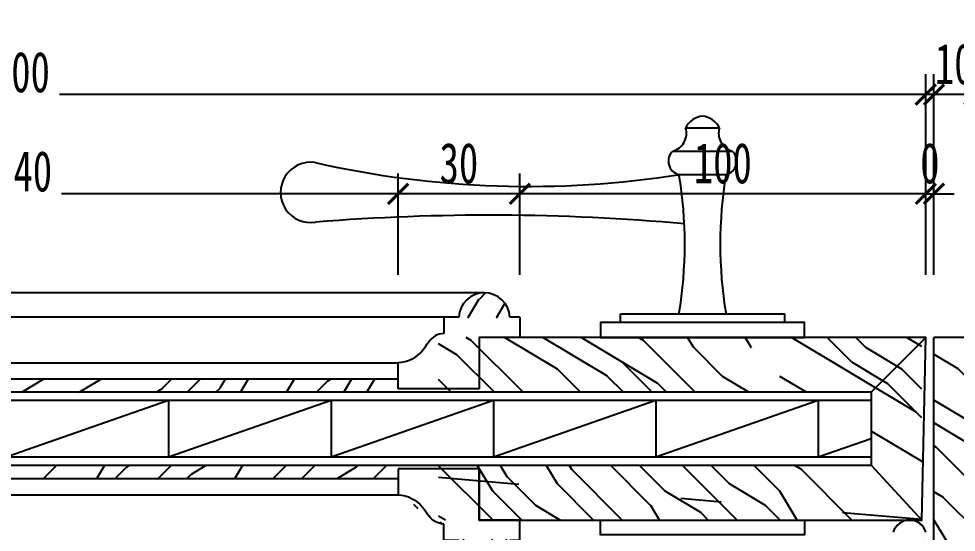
# Model space of a CAD drawing. Header units: millimetres. Extents: x 51249 to 2766742, y -599687 to -1280.
# Drawn here: x 63476.7 to 63707.6, y -124935.4 to -124808.8 of the extents above; entities that cross this region are included whole.
import ezdxf

# ---------------------------------------------------------------- set-up
doc = ezdxf.new("R2010")
doc.units = ezdxf.units.MM
doc.header["$LTSCALE"] = 10
doc.header["$PDMODE"] = 3
doc.linetypes.add('AUDIT_D_050706142524-0', pattern=[0])
for name, color, linetype in [('D-Detail(节点图层)', 134, 'Continuous'), ('D-节点填充', 250, 'Continuous'), ('D-造型粗线', 4, 'Continuous'), ('D-造型细线', 146, 'Continuous'), ('IDT-35Heavy', 100, 'Continuous'), ('IDT-HATCH', 250, 'AUDIT_D_050706142524-0'), ('W-尺寸', 5, 'Continuous'), ('填充', 8, 'Continuous')]:
    doc.layers.add(name, color=color, linetype=linetype)
doc.styles.add('DIM', font='SimSun.ttf', dxfattribs={"width": 0.7})
doc.dimstyles.new('25', dxfattribs={"dimscale": 25, "dimtxt": 2, "dimasz": 1, "dimexe": 1, "dimexo": 1, "dimgap": 0.5, "dimtad": 1, "dimdec": 0, "dimzin": 0, "dimdsep": 46, "dimtxsty": 'DIM', "dimblk": 'ARCHTICK', "dimcen": 0, "dimclrd": 5, "dimclre": 5, "dimclrt": 35, "dimadec": 0, "dimazin": 0, "dimtfac": 0.5, "dimtdec": 0, "dimtix": 1, "dimtmove": 2, "dimatfit": 2, "dimldrblk": 'A', "dimfxl": 0, "dimtolj": 1, "dimtzin": 0, "dimlwd": -1, "dimlwe": -1, "dimarcsym": 0})
doc.dimstyles.new('5', dxfattribs={"dimscale": 5, "dimtxt": 2, "dimasz": 1, "dimexe": 1, "dimexo": 1, "dimgap": 0.5, "dimtad": 1, "dimdec": 0, "dimrnd": 5, "dimzin": 0, "dimdsep": 46, "dimtxsty": 'DIM', "dimblk": 'ARCHTICK', "dimcen": 0, "dimclrd": 5, "dimclre": 5, "dimclrt": 35, "dimadec": 0, "dimazin": 0, "dimtfac": 0.5, "dimtdec": 0, "dimtix": 1, "dimtmove": 2, "dimatfit": 2, "dimldrblk": 'A', "dimfxl": 0, "dimtolj": 1, "dimtzin": 0, "dimlwd": -1, "dimlwe": -1, "dimarcsym": 0})

# ---------------------------------------------------------------- blocks, each defined once
blk = doc.blocks.new('mx11')
at = {"layer": 'IDT-HATCH'}
h = blk.add_hatch(dxfattribs=at)
h.set_pattern_fill('木纹02', color=8, scale=25, angle=45, style=0, pattern_type=2)
h.set_pattern_definition([(225, (-100996.08, -23599.03), (35.35534, -35.35534), [10, -15, 5, -20]), (225, (-101019.946, -23624.664), (35.35534, -35.35534), [10, -40]), (225, (-101014.643, -23622.897), (35.35534, -35.35534), [5, -45]), (225, (-100994.313, -23604.335), (35.35534, -35.35534), [2.5, -35, 2.5, -10]), (225, (-101004.92, -23618.477), (35.35534, -35.35534), [10, -15, 2.5, -22.5]), (225, (-100995.197, -23610.52), (35.35534, -35.35534), [7.5, -42.5]), (225, (-101003.15, -23620.245), (35.35534, -35.35534), [15, -35]), (225, (-100991.66, -23610.52), (35.35534, -35.35534), [10, -40]), (225, (-101004.92, -23625.55), (35.35534, -35.35534), [25, -25]), (225, (-100992.546, -23616.71), (35.35534, -35.35534), [5, -15, 10, -20]), (225, (-101016.41, -23642.34), (35.35534, -35.35534), [10, -40]), (225, (-101008.455, -23636.155), (35.35534, -35.35534), [5, -45]), (225, (-101000.5, -23629.97), (35.35534, -35.35534), [5, -45]), (225, (-100981.94, -23613.174), (35.35534, -35.35534), [10, -40]), (225, (-100998.733, -23631.735), (35.35534, -35.35534), [10, -40]), (225, (-100996.965, -23633.503), (35.35534, -35.35534), [10, -10, 10, -20]), (225, (-100988.126, -23628.2), (35.35534, -35.35534), [5, -25, 10, -10]), (225, (-100994.313, -23636.155), (35.35534, -35.35534), [15, -35]), (225, (-100992.546, -23637.923), (35.35534, -35.35534), [10, -40]), (225, (-100977.52, -23624.664), (35.35534, -35.35534), [15, -20, 5, -10]), (225, (-100975.75, -23626.43), (35.35534, -35.35534), [25, -25]), (225, (-100996.08, -23648.53), (35.35534, -35.35534), [5, -45]), (225, (-100984.59, -23638.807), (35.35534, -35.35534), [10, -40]), (225, (-100976.636, -23632.62), (35.35534, -35.35534), [5, -20, 5, -20]), (225, (-100972.216, -23629.97), (35.35534, -35.35534), [5, -15, 10, -20]), (225, (-100978.403, -23637.923), (35.35534, -35.35534), [5, -25, 5, -15]), (225, (-100984.59, -23645.88), (35.35534, -35.35534), [15, -35]), (225, (-100968.68, -23633.503), (35.35534, -35.35534), [10, -40]), (225, (-100985.475, -23652.065), (35.35534, -35.35534), [5, -45]), (225, (-100991.66, -23660.02), (35.35534, -35.35534), [5, -45]), (239.0362, (-101018.178, -23626.432), (-35.3553605, -35.3553154), [5.15, -201.005275]), (239.0362, (-101013.759, -23637.923), (-35.3553605, -35.3553154), [5.15, -201.005275]), (239.0362, (-100989.01, -23655.6), (-35.3553605, -35.3553154), [5.15, -201.005275]), (239.0362, (-100991.662, -23631.735), (-35.3553605, -35.3553154), [5.15, -201.005275]), (239.0362, (-100993.43, -23644.11), (-35.3553605, -35.3553154), [5.15, -201.005275]), (239.0362, (-100999.617, -23644.994), (-35.3553605, -35.3553154), [5.15, -201.005275]), (239.0362, (-100975.752, -23633.503), (-35.3553605, -35.3553154), [5.15, -201.005275]), (239.0362, (-100991.662, -23645.878), (-35.3553605, -35.3553154), [5.15, -201.005275]), (239.0362, (-101011.991, -23639.69), (-35.3553605, -35.3553154), [10.3, -195.855275]), (239.0362, (-101005.804, -23638.807), (-35.3553605, -35.3553154), [10.3, -195.855275]), (239.0362, (-101004.036, -23640.574), (-35.3553605, -35.3553154), [10.3, -195.855275]), (30.9638, (-101004.92, -23618.477), (35.3553154, 35.3553605), [5.15, -10.3, 5.15, -185.555275]), (30.9638, (-100992.546, -23616.71), (35.3553154, 35.3553605), [5.15, -201.005275]), (30.9638, (-100976.636, -23632.619), (35.3553154, 35.3553605), [10.3, -195.855275]), (59.0362, (-101019.946, -23624.664), (35.3553605, 35.3553154), [5.15, -201.005275]), (210.9638, (-101027.017, -23631.735), (-35.3553154, -35.3553605), [5.15, -201.005275]), (210.9638, (-101004.036, -23633.503), (-35.3553154, -35.3553605), [5.15, -201.005275]), (210.9638, (-101004.92, -23646.762), (-35.3553154, -35.3553605), [5.15, -201.005275]), (210.9638, (-100988.126, -23635.271), (-35.3553154, -35.3553605), [5.15, -201.005275]), (210.9638, (-100980.171, -23636.155), (-35.3553154, -35.3553605), [5.15, -201.005275]), (210.9638, (-100981.939, -23641.458), (-35.3553154, -35.3553605), [5.15, -201.005275]), (210.9638, (-100988.126, -23635.271), (-35.3553154, -35.3553605), [5.15, -201.005275]), (210.9638, (-100993.43, -23651.181), (-35.3553154, -35.3553605), [20.6, -185.555275]), (210.9638, (-100996.081, -23606.103), (-35.3553154, -35.3553605), [20.6, -185.555275]), (210.9638, (-100996.965, -23612.29), (-35.3553154, -35.3553605), [20.6, -185.555275]), (210.9638, (-100998.733, -23617.593), (-35.3553154, -35.3553605), [5.15, -10.3, 10.3, -180.405275]), (210.9638, (-100996.081, -23620.245), (-35.3553154, -35.3553605), [10.3, -10.3, 10.3, -175.255275]), (210.9638, (-100989.01, -23620.245), (-35.3553154, -35.3553605), [20.6, -185.555275]), (210.9638, (-100982.823, -23619.361), (-35.3553154, -35.3553605), [20.6, -185.555275]), (210.9638, (-100981.055, -23621.129), (-35.3553154, -35.3553605), [20.6, -185.555275]), (210.9638, (-100995.197, -23656.484), (-35.3553154, -35.3553605), [5.15, -201.005275]), (210.9638, (-100995.197, -23663.555), (-35.3553154, -35.3553605), [10.3, -195.855275]), (210.9638, (-100975.752, -23640.574), (-35.3553154, -35.3553605), [10.3, -195.855275]), (210.9638, (-101003.152, -23606.103), (-35.3553154, -35.3553605), [20.6, -185.555275]), (210.9638, (-100999.617, -23652.065), (-35.3553154, -35.3553605), [15.45, -190.705275]), (210.9638, (-101005.804, -23652.949), (-35.3553154, -35.3553605), [30.9, -175.255275])])
edge = h.paths.add_edge_path()
edge.add_line((0, 12.37), (0, 0))
edge = h.paths.add_edge_path()
edge.add_arc((-8.96, 8.98), 4.65, 87.4025, 138.6171, ccw=False)
edge = h.paths.add_edge_path()
edge.add_line((0, 0), (-20, 0))
edge = h.paths.add_edge_path(flags=16)
edge.add_line((-19.38, 8), (-20, 8))
edge = h.paths.add_edge_path()
edge.add_line((-20, 0), (-20, 8))
edge = h.paths.add_edge_path()
edge.add_arc((-19.54, 15.67), 7.68, 266.5985, 316.8556, ccw=False)
edge = h.paths.add_edge_path()
edge.add_arc((-66.48, 59.66), 72.01, 316.8556, 318.6171, ccw=False)
edge = h.paths.add_edge_path()
edge.add_line((10, 12.37), (0, 12.37))
edge = h.paths.add_edge_path()
edge.add_arc((1.25, 17.37), 6.25, 0, 180, ccw=False)
edge = h.paths.add_edge_path()
edge.add_line((-5, 17.37), (-8.75, 17.37))
edge = h.paths.add_edge_path()
edge.add_line((-8.75, 17.37), (-8.75, 13.62))
edge = h.paths.add_edge_path()
edge.add_line((10, 17.37), (10, 12.37))
edge = h.paths.add_edge_path()
edge.add_line((10, 17.37), (7.5, 17.37))
at = {"layer": 'IDT-35Heavy', "color": 4}
for p, q in [((-5, 17.62), (-8.75, 17.62)), ((-8.75, 17.62), (-8.75, 13.62)), ((10, 17.62), (7.5, 17.62)), ((10, 17.62), (10, 12.62)), ((0, 12.62), (0, 0)), ((10, 12.62), (0, 12.62)), ((-20, 0), (-20, 6.41)), ((0, 0), (-20, 0))]:
    blk.add_line(p, q, dxfattribs=at)
for centre, radius, start, end in [((1.25, 17.37), 6.26, 2.3383, 177.6617), ((-95.05, 67.48), 99.75, 324.4029, 325.8996), ((-8.31, 8.5), 5.15, 94.9244, 143.5571), ((-20.33, 14.7), 8.29, 272.2828, 320.4186)]:
    blk.add_arc(centre, radius, start, end, dxfattribs=at)
blk = doc.blocks.new('_ArchTick')
at = {"color": 0, "linetype": 'ByBlock', "const_width": 0.15}
blk.add_lwpolyline([(-0.5, -0.5), (0.5, 0.5)], dxfattribs=at)
blk = doc.blocks.new('*D12')
at = {"layer": 'Defpoints', "color": 0, "ltscale": 0.15}
for p in [(63570.08, -124893.59), (63600.08, -125001.65), (63570.08, -125021.65)]:
    blk.add_point(p, dxfattribs=at)
at = {"layer": 'W-尺寸', "color": 5, "ltscale": 0.15}
for p, q in [((63570.08, -125001.65), (63570.08, -125026.65)), ((63600.08, -125006.65), (63600.08, -125026.65)), ((63600.08, -125021.65), (63570.08, -125021.65))]:
    blk.add_line(p, q, dxfattribs=at)
at = {"layer": 'W-尺寸', "color": 5, "ltscale": 0.15, "xscale": 5, "yscale": 5, "zscale": 5, "rotation": 180}
blk.add_blockref('_ArchTick', (63570.08, -125021.65), dxfattribs=at)
at = {"layer": 'W-尺寸', "color": 5, "ltscale": 0.15, "xscale": 5, "yscale": 5, "zscale": 5}
blk.add_blockref('_ArchTick', (63600.08, -125021.65), dxfattribs=at)
at = {"layer": 'W-尺寸', "color": 35, "ltscale": 0.15, "insert": (63585.08, -125014.15), "char_height": 10, "attachment_point": 5, "style": 'DIM'}
blk.add_mtext('\\A1;30', dxfattribs=at)
blk = doc.blocks.new('A')
for p, q in [((-1.4351, 1.1477), (-1.0896, 1.4375)), ((-1.0896, 1.4375), (0, 0)), ((-1.4351, 1.1477), (-0.3688, 0)), ((-0.3688, 0), (-2.1271, 0)), ((-1.4351, -1.1477), (-0.3688, 0)), ((-1.0896, -1.4375), (0, 0)), ((-1.4351, -1.1477), (-1.0896, -1.4375))]:
    blk.add_line(p, q)
for points in [[(-1.4351, 1.1477), (-1.0896, 1.4375), (-0.3688, 0), (0, 0)], [(-1.4351, -1.1477), (-1.0896, -1.4375), (-0.3688, 0), (0, 0)]]:
    blk.add_solid(points)
blk = doc.blocks.new('*D13')
at = {"layer": 'Defpoints', "color": 0, "ltscale": 0.15}
for p in [(63570.08, -124893.59), (63030.74, -125001.65), (63030.74, -125021.65)]:
    blk.add_point(p, dxfattribs=at)
at = {"layer": 'W-尺寸', "color": 5, "ltscale": 0.15}
for p, q in [((63570.08, -125001.65), (63570.08, -125026.65)), ((63030.74, -125006.65), (63030.74, -125026.65)), ((63030.74, -125021.65), (63467.69, -125021.65)), ((63570.08, -125021.65), (63486.53, -125021.65))]:
    blk.add_line(p, q, dxfattribs=at)
at = {"layer": 'W-尺寸', "color": 5, "ltscale": 0.15, "xscale": 5, "yscale": 5, "zscale": 5, "rotation": 180}
blk.add_blockref('_ArchTick', (63030.74, -125021.65), dxfattribs=at)
at = {"layer": 'W-尺寸', "color": 5, "ltscale": 0.15, "xscale": 5, "yscale": 5, "zscale": 5}
blk.add_blockref('_ArchTick', (63570.08, -125021.65), dxfattribs=at)
at = {"layer": 'W-尺寸', "color": 35, "ltscale": 0.15, "insert": (63477.11, -125016.15), "char_height": 10, "attachment_point": 5, "style": 'DIM'}
blk.add_mtext('\\A1;540', dxfattribs=at)
blk = doc.blocks.new('*D16')
at = {"layer": 'Defpoints', "color": 0, "ltscale": 0.15}
for p in [(63700.08, -124827.53), (62900.08, -124883.76), (63700.08, -124887.37)]:
    blk.add_point(p, dxfattribs=at)
at = {"layer": 'W-尺寸', "color": 5, "ltscale": 0.15}
for p, q in [((62900.08, -124847.53), (62900.08, -124822.53)), ((63700.08, -124847.53), (63700.08, -124822.53)), ((62900.08, -124827.53), (63467.69, -124827.53)), ((63700.08, -124827.53), (63486.69, -124827.53))]:
    blk.add_line(p, q, dxfattribs=at)
at = {"layer": 'W-尺寸', "color": 5, "ltscale": 0.15, "xscale": 5, "yscale": 5, "zscale": 5, "rotation": 180}
blk.add_blockref('_ArchTick', (62900.08, -124827.53), dxfattribs=at)
at = {"layer": 'W-尺寸', "color": 5, "ltscale": 0.15, "xscale": 5, "yscale": 5, "zscale": 5}
blk.add_blockref('_ArchTick', (63700.08, -124827.53), dxfattribs=at)
at = {"layer": 'W-尺寸', "color": 35, "ltscale": 0.15, "insert": (63477.19, -124822.03), "char_height": 10, "attachment_point": 5, "style": 'DIM'}
blk.add_mtext('\\A1;800', dxfattribs=at)
blk = doc.blocks.new('*D18')
at = {"layer": 'Defpoints', "color": 0, "ltscale": 0.15}
for p in [(63702.08, -124827.53), (63702.08, -124861.81), (63712.08, -124877.37)]:
    blk.add_point(p, dxfattribs=at)
at = {"layer": 'W-尺寸', "color": 5, "ltscale": 0.15}
for p, q in [((63702.08, -124847.53), (63702.08, -124822.53)), ((63712.08, -124847.53), (63712.08, -124822.53)), ((63702.08, -124827.53), (63697.08, -124827.53)), ((63712.08, -124827.53), (63702.08, -124827.53)), ((63712.08, -124827.53), (63717.08, -124827.53))]:
    blk.add_line(p, q, dxfattribs=at)
at = {"layer": 'W-尺寸', "color": 5, "ltscale": 0.15, "xscale": 5, "yscale": 5, "zscale": 5}
blk.add_blockref('_ArchTick', (63702.08, -124827.53), dxfattribs=at)
at = {"layer": 'W-尺寸', "color": 5, "ltscale": 0.15, "xscale": 5, "yscale": 5, "zscale": 5, "rotation": 180}
blk.add_blockref('_ArchTick', (63712.08, -124827.53), dxfattribs=at)
at = {"layer": 'W-尺寸', "color": 35, "ltscale": 0.15, "insert": (63707.08, -124820.03), "char_height": 10, "attachment_point": 5, "style": 'DIM'}
blk.add_mtext('\\A1;10', dxfattribs=at)
blk = doc.blocks.new('*D25')
at = {"layer": 'Defpoints', "color": 0, "ltscale": 0.15}
for p in [(63570.08, -124851.98), (63600.08, -124885.55), (63570.08, -124893.59)]:
    blk.add_point(p, dxfattribs=at)
at = {"layer": 'W-尺寸', "color": 5, "ltscale": 0.15}
for p, q in [((63570.08, -124871.98), (63570.08, -124846.98)), ((63600.08, -124871.98), (63600.08, -124846.98)), ((63600.08, -124851.98), (63570.08, -124851.98))]:
    blk.add_line(p, q, dxfattribs=at)
at = {"layer": 'W-尺寸', "color": 5, "ltscale": 0.15, "xscale": 5, "yscale": 5, "zscale": 5, "rotation": 180}
blk.add_blockref('_ArchTick', (63570.08, -124851.98), dxfattribs=at)
at = {"layer": 'W-尺寸', "color": 5, "ltscale": 0.15, "xscale": 5, "yscale": 5, "zscale": 5}
blk.add_blockref('_ArchTick', (63600.08, -124851.98), dxfattribs=at)
at = {"layer": 'W-尺寸', "color": 35, "ltscale": 0.15, "insert": (63585.08, -124844.48), "char_height": 10, "attachment_point": 5, "style": 'DIM'}
blk.add_mtext('\\A1;30', dxfattribs=at)
blk = doc.blocks.new('*D26')
at = {"layer": 'Defpoints', "color": 0, "ltscale": 0.15}
for p in [(63600.08, -124851.98), (63600.08, -124887.37), (63700.08, -124887.37)]:
    blk.add_point(p, dxfattribs=at)
at = {"layer": 'W-尺寸', "color": 5, "ltscale": 0.15}
for p, q in [((63600.08, -124871.98), (63600.08, -124846.98)), ((63700.08, -124871.98), (63700.08, -124846.98)), ((63700.08, -124851.98), (63600.08, -124851.98))]:
    blk.add_line(p, q, dxfattribs=at)
at = {"layer": 'W-尺寸', "color": 5, "ltscale": 0.15, "xscale": 5, "yscale": 5, "zscale": 5, "rotation": 180}
blk.add_blockref('_ArchTick', (63600.08, -124851.98), dxfattribs=at)
at = {"layer": 'W-尺寸', "color": 5, "ltscale": 0.15, "xscale": 5, "yscale": 5, "zscale": 5}
blk.add_blockref('_ArchTick', (63700.08, -124851.98), dxfattribs=at)
at = {"layer": 'W-尺寸', "color": 35, "ltscale": 0.15, "insert": (63650.08, -124844.48), "char_height": 10, "attachment_point": 5, "style": 'DIM'}
blk.add_mtext('\\A1;100', dxfattribs=at)
blk = doc.blocks.new('*D27')
at = {"layer": 'Defpoints', "color": 0, "ltscale": 0.15}
for p in [(63570.08, -124851.98), (63030.08, -124871.12), (63570.08, -124893.59)]:
    blk.add_point(p, dxfattribs=at)
at = {"layer": 'W-尺寸', "color": 5, "ltscale": 0.15}
for p, q in [((63030.08, -124866.12), (63030.08, -124846.98)), ((63570.08, -124871.98), (63570.08, -124846.98)), ((63030.08, -124851.98), (63468.3, -124851.98)), ((63570.08, -124851.98), (63487.15, -124851.98))]:
    blk.add_line(p, q, dxfattribs=at)
at = {"layer": 'W-尺寸', "color": 5, "ltscale": 0.15, "xscale": 5, "yscale": 5, "zscale": 5, "rotation": 180}
blk.add_blockref('_ArchTick', (63030.08, -124851.98), dxfattribs=at)
at = {"layer": 'W-尺寸', "color": 5, "ltscale": 0.15, "xscale": 5, "yscale": 5, "zscale": 5}
blk.add_blockref('_ArchTick', (63570.08, -124851.98), dxfattribs=at)
at = {"layer": 'W-尺寸', "color": 35, "ltscale": 0.15, "insert": (63477.73, -124846.48), "char_height": 10, "attachment_point": 5, "style": 'DIM'}
blk.add_mtext('\\A1;540', dxfattribs=at)
blk = doc.blocks.new('*D135')
at = {"layer": 'Defpoints', "color": 0, "ltscale": 0.15}
for p in [(63702.08, -124851.98), (63700.08, -124887.33), (63702.08, -124887.37)]:
    blk.add_point(p, dxfattribs=at)
at = {"layer": 'W-尺寸', "color": 5, "ltscale": 0.15}
for p, q in [((63700.08, -124871.98), (63700.08, -124846.98)), ((63702.08, -124871.98), (63702.08, -124846.98)), ((63700.08, -124851.98), (63695.08, -124851.98)), ((63700.08, -124851.98), (63702.08, -124851.98)), ((63702.08, -124851.98), (63707.08, -124851.98))]:
    blk.add_line(p, q, dxfattribs=at)
at = {"layer": 'W-尺寸', "color": 5, "ltscale": 0.15, "xscale": 5, "yscale": 5, "zscale": 5}
blk.add_blockref('_ArchTick', (63700.08, -124851.98), dxfattribs=at)
at = {"layer": 'W-尺寸', "color": 5, "ltscale": 0.15, "xscale": 5, "yscale": 5, "zscale": 5, "rotation": 180}
blk.add_blockref('_ArchTick', (63702.08, -124851.98), dxfattribs=at)
at = {"layer": 'W-尺寸', "color": 35, "ltscale": 0.15, "insert": (63701.08, -124844.48), "char_height": 10, "attachment_point": 5, "style": 'DIM'}
blk.add_mtext('\\A1;0', dxfattribs=at)
blk = doc.blocks.new('*D1063')
at = {"layer": 'D-Detail(节点图层)', "color": 5, "ltscale": 0.15}
for p, q in [((2766616.97, -121582.06), (2766741.97, -121582.06)), ((2766716.97, -121582.06), (2766716.97, -599673.13)), ((2766698.33, -599673.13), (2766741.97, -599673.13))]:
    blk.add_line(p, q, dxfattribs=at)
at = {"layer": 'Defpoints', "color": 0, "ltscale": 0.15}
for p in [(55453.76, -121582.06), (2766673.33, -599673.13), (2766716.97, -599673.13)]:
    blk.add_point(p, dxfattribs=at)
at = {"layer": 'D-Detail(节点图层)', "color": 5, "ltscale": 0.15, "xscale": 25, "yscale": 25, "zscale": 25}
for p, rotation in [((2766716.97, -121582.06), 90), ((2766716.97, -599673.13), 270)]:
    blk.add_blockref('_ArchTick', p, dxfattribs=dict(at, rotation=rotation))
at = {"layer": 'D-Detail(节点图层)', "color": 35, "ltscale": 0.15, "insert": (2766679.47, -360627.6), "char_height": 50, "attachment_point": 5, "rotation": 90, "style": 'DIM'}
blk.add_mtext('\\A1;478091', dxfattribs=at)

msp = doc.modelspace()

# ---------------------------------------------------------------- hatches: boundary and pattern name
at = {"layer": 'D-节点填充', "ltscale": 0.15}
h = msp.add_hatch(dxfattribs=at)
h.set_pattern_fill('PANEL', color=256, scale=100, angle=45, style=0, pattern_type=2)
h.set_pattern_definition([(175, (63699.42, -124932.37), (8.716, 99.62), [20, -30, 10, -40]), (135, (63651.69, -124881.11), (70.71, 70.71), [20, -80]), (135, (63662.29, -124884.64), (70.71, 70.71), [10, -90]), (135, (63702.95, -124921.77), (70.71, 70.71), [5, -70, 5, -20]), (135, (63681.74, -124893.48), (70.71, 70.71), [20, -30, 5, -45]), (135, (63701.19, -124909.39), (70.71, 70.71), [15, -85]), (135, (63685.28, -124889.95), (70.71, 70.71), [30, -70]), (135, (63708.26, -124909.39), (70.71, 70.71), [20, -80]), (135, (63681.74, -124879.34), (70.71, 70.71), [50, -50]), (135, (63706.49, -124897.02), (70.71, 70.71), [10, -30, 20, -40]), (135, (63658.76, -124845.75), (70.71, 70.71), [20, -80]), (135, (63674.67, -124858.13), (70.71, 70.71), [10, -90]), (135, (63690.58, -124870.5), (70.71, 70.71), [10, -90]), (135, (63727.7, -124904.09), (70.71, 70.71), [20, -80]), (135, (63694.11, -124866.97), (70.71, 70.71), [20, -80]), (135, (63697.65, -124863.43), (70.71, 70.71), [20, -20, 20, -40]), (135, (63715.33, -124874.04), (70.71, 70.71), [10, -50, 20, -20]), (135, (63702.95, -124858.13), (70.71, 70.71), [30, -70]), (135, (63706.49, -124854.59), (70.71, 70.71), [20, -80]), (135, (63736.54, -124881.11), (70.71, 70.71), [30, -40, 10, -20]), (135, (63740.08, -124877.57), (70.71, 70.71), [50, -50]), (135, (63699.42, -124833.38), (70.71, 70.71), [10, -90]), (135, (63722.4, -124852.82), (70.71, 70.71), [20, -80]), (135, (63738.31, -124865.2), (70.71, 70.71), [10, -40, 10, -40]), (135, (63747.15, -124870.5), (70.71, 70.71), [10, -30, 20, -40]), (135, (63734.77, -124854.59), (70.71, 70.71), [10, -50, 10, -30]), (135, (63722.4, -124838.68), (70.71, 70.71), [30, -70]), (135, (63754.22, -124863.43), (70.71, 70.71), [20, -80]), (135, (63720.63, -124826.31), (70.71, 70.71), [10, -90]), (135, (63708.26, -124810.4), (70.71, 70.71), [10, -90]), (120.964, (63655.223, -124877.574), (-70.7107, 70.7107), [10.3, -402.01]), (120.964, (63664.062, -124854.593), (-70.7107, 70.7107), [10.3, -402.01]), (120.964, (63713.56, -124819.237), (-70.7107, 70.7107), [10.3, -402.01]), (120.964, (63708.256, -124866.967), (-70.7107, 70.7107), [10.3, -402.01]), (120.964, (63704.72, -124842.218), (-70.7107, 70.7107), [10.3, -402.01]), (120.964, (63692.346, -124840.45), (-70.7107, 70.7107), [10.3, -402.01]), (120.964, (63740.076, -124863.432), (-70.7107, 70.7107), [10.3, -402.01]), (120.964, (63708.256, -124838.683), (-70.7107, 70.7107), [10.3, -402.01]), (120.964, (63667.598, -124851.057), (-70.7107, 70.7107), [20.6, -391.71]), (120.964, (63679.972, -124852.825), (-70.7107, 70.7107), [20.6, -391.71]), (120.964, (63683.508, -124849.29), (-70.7107, 70.7107), [20.6, -391.71]), (329.036, (63681.74, -124893.484), (70.7107, -70.7107), [10.3, -20.6, 10.3, -371.111]), (329.036, (63706.488, -124897.02), (70.7107, -70.7107), [10.3, -402.01]), (329.036, (63738.308, -124865.2), (70.7107, -70.7107), [20.6, -391.71]), (300.964, (63651.688, -124881.11), (70.711, -70.711), [10.3, -402.01]), (149.036, (63637.546, -124866.967), (-70.711, 70.711), [10.3, -402.01]), (149.036, (63683.508, -124863.432), (-70.7107, 70.7107), [10.3, -402.01]), (149.036, (63681.74, -124836.915), (-70.7107, 70.7107), [10.3, -402.01]), (149.036, (63715.327, -124859.896), (-70.7107, 70.7107), [10.3, -402.01]), (149.036, (63731.237, -124858.128), (-70.7107, 70.7107), [10.3, -402.01]), (149.036, (63727.702, -124847.522), (-70.7107, 70.7107), [10.3, -402.01]), (149.036, (63715.327, -124859.896), (-70.7107, 70.7107), [10.3, -402.01]), (149.036, (63704.72, -124828.076), (-70.7107, 70.7107), [41.2, -371.11]), (149.036, (63699.417, -124918.232), (-70.7107, 70.7107), [41.2, -371.11]), (149.036, (63697.65, -124905.858), (-70.7107, 70.7107), [41.2, -371.11]), (149.036, (63694.114, -124895.251), (-70.7107, 70.7107), [10.3, -20.6, 20.6, -360.811]), (149.036, (63699.417, -124889.948), (-70.7107, 70.7107), [20.6, -20.6, 20.6, -350.511]), (149.036, (63713.56, -124889.948), (-70.7107, 70.7107), [41.2, -371.11]), (149.036, (63725.934, -124891.716), (-70.7107, 70.7107), [41.2, -371.11]), (149.036, (63729.47, -124888.18), (-70.7107, 70.7107), [41.2, -371.11]), (149.036, (63701.185, -124817.47), (-70.7107, 70.7107), [10.3, -402.01]), (149.036, (63701.185, -124803.327), (-70.7107, 70.7107), [20.6, -391.71]), (149.036, (63740.076, -124849.29), (-70.7107, 70.7107), [20.6, -391.71]), (149.036, (63685.275, -124918.232), (-70.7107, 70.7107), [41.2, -371.11]), (149.036, (63692.346, -124826.308), (-70.7107, 70.7107), [30.9, -381.41]), (149.036, (63679.972, -124824.54), (-70.7107, 70.7107), [61.8, -350.51])])
h.paths.add_polyline_path([(63580.08, -124887.37), (63699.08, -124887.37), (63699.08, -124888.37), (63686.58, -124900.87), (63580.08, -124900.87)])
h.paths.add_polyline_path([(63686.58, -124900.87), (63699.08, -124888.37), (63699.08, -124917.14), (63699.42, -124917.14), (63699.08, -124932.37), (63686.58, -124918.87), (63686.58, -124916.87), (63686.58, -124916.87), (63686.58, -124916.87)])
h.paths.add_polyline_path([(63580.08, -124918.87), (63686.58, -124918.87), (63699.08, -124932.37), (63699.08, -124932.37), (63590.08, -124932.37), (63590.08, -124932.37), (63580.08, -124932.37)])
h = msp.add_hatch(dxfattribs=at)
h.set_pattern_fill('PANEL', color=256, scale=100, angle=45, style=0, pattern_type=2)
h.set_pattern_definition([(175, (63722.08, -125022.37), (8.716, 99.62), [20, -30, 10, -40]), (135, (63674.35, -124971.11), (70.71, 70.71), [20, -80]), (135, (63684.96, -124974.64), (70.71, 70.71), [10, -90]), (135, (63725.61, -125011.77), (70.71, 70.71), [5, -70, 5, -20]), (135, (63704.4, -124983.48), (70.71, 70.71), [20, -30, 5, -45]), (135, (63723.85, -124999.39), (70.71, 70.71), [15, -85]), (135, (63707.94, -124979.95), (70.71, 70.71), [30, -70]), (135, (63730.92, -124999.39), (70.71, 70.71), [20, -80]), (135, (63704.4, -124969.34), (70.71, 70.71), [50, -50]), (135, (63729.15, -124987.02), (70.71, 70.71), [10, -30, 20, -40]), (135, (63681.42, -124935.75), (70.71, 70.71), [20, -80]), (135, (63697.33, -124948.13), (70.71, 70.71), [10, -90]), (135, (63713.24, -124960.5), (70.71, 70.71), [10, -90]), (135, (63750.36, -124994.09), (70.71, 70.71), [20, -80]), (135, (63716.78, -124956.97), (70.71, 70.71), [20, -80]), (135, (63720.31, -124953.43), (70.71, 70.71), [20, -20, 20, -40]), (135, (63737.99, -124964.04), (70.71, 70.71), [10, -50, 20, -20]), (135, (63725.61, -124948.13), (70.71, 70.71), [30, -70]), (135, (63729.15, -124944.59), (70.71, 70.71), [20, -80]), (135, (63759.2, -124971.11), (70.71, 70.71), [30, -40, 10, -20]), (135, (63762.74, -124967.57), (70.71, 70.71), [50, -50]), (135, (63722.08, -124923.38), (70.71, 70.71), [10, -90]), (135, (63745.06, -124942.82), (70.71, 70.71), [20, -80]), (135, (63760.97, -124955.2), (70.71, 70.71), [10, -40, 10, -40]), (135, (63769.81, -124960.5), (70.71, 70.71), [10, -30, 20, -40]), (135, (63757.43, -124944.59), (70.71, 70.71), [10, -50, 10, -30]), (135, (63745.06, -124928.68), (70.71, 70.71), [30, -70]), (135, (63776.88, -124953.43), (70.71, 70.71), [20, -80]), (135, (63743.29, -124916.31), (70.71, 70.71), [10, -90]), (135, (63730.92, -124900.4), (70.71, 70.71), [10, -90]), (120.964, (63677.884, -124967.573), (-70.7107, 70.7107), [10.3, -402.01]), (120.964, (63686.723, -124944.592), (-70.711, 70.711), [10.3, -402.01]), (120.964, (63736.22, -124909.237), (-70.711, 70.711), [10.3, -402.01]), (120.964, (63730.917, -124956.966), (-70.711, 70.711), [10.3, -402.01]), (120.964, (63727.382, -124932.218), (-70.711, 70.711), [10.3, -402.01]), (120.964, (63715.007, -124930.45), (-70.711, 70.711), [10.3, -402.01]), (120.964, (63762.737, -124953.43), (-70.7107, 70.7107), [10.3, -402.01]), (120.964, (63730.917, -124928.682), (-70.711, 70.711), [10.3, -402.01]), (120.964, (63690.259, -124941.056), (-70.711, 70.711), [20.6, -391.71]), (120.964, (63702.633, -124942.824), (-70.711, 70.711), [20.6, -391.71]), (120.964, (63706.169, -124939.289), (-70.711, 70.711), [20.6, -391.71]), (329.036, (63704.4, -124983.483), (70.7107, -70.7107), [10.3, -20.6, 10.3, -371.111]), (329.036, (63729.15, -124987.018), (70.7107, -70.7107), [10.3, -402.01]), (329.036, (63760.97, -124955.199), (70.7107, -70.7107), [20.6, -391.71]), (300.964, (63674.349, -124971.109), (70.7107, -70.7107), [10.3, -402.01]), (149.036, (63660.207, -124956.966), (-70.7107, 70.7107), [10.3, -402.01]), (149.036, (63706.169, -124953.43), (-70.711, 70.711), [10.3, -402.01]), (149.036, (63704.4, -124926.914), (-70.711, 70.711), [10.3, -402.01]), (149.036, (63737.988, -124949.895), (-70.711, 70.711), [10.3, -402.01]), (149.036, (63753.898, -124948.128), (-70.711, 70.711), [10.3, -402.01]), (149.036, (63750.363, -124937.52), (-70.711, 70.711), [10.3, -402.01]), (149.036, (63737.988, -124949.895), (-70.711, 70.711), [10.3, -402.01]), (149.036, (63727.382, -124918.076), (-70.711, 70.711), [41.2, -371.11]), (149.036, (63722.078, -125008.232), (-70.7107, 70.7107), [41.2, -371.11]), (149.036, (63720.31, -124995.857), (-70.7107, 70.7107), [41.2, -371.11]), (149.036, (63716.775, -124985.25), (-70.7107, 70.7107), [10.3, -20.6, 20.6, -360.811]), (149.036, (63722.078, -124979.947), (-70.7107, 70.7107), [20.6, -20.6, 20.6, -350.511]), (149.036, (63736.22, -124979.947), (-70.7107, 70.7107), [41.2, -371.11]), (149.036, (63748.595, -124981.715), (-70.7107, 70.7107), [41.2, -371.11]), (149.036, (63752.13, -124978.18), (-70.7107, 70.7107), [41.2, -371.11]), (149.036, (63723.846, -124907.47), (-70.711, 70.711), [10.3, -402.01]), (149.036, (63723.846, -124893.327), (-70.7107, 70.7107), [20.6, -391.71]), (149.036, (63762.737, -124939.289), (-70.7107, 70.711), [20.6, -391.71]), (149.036, (63707.936, -125008.232), (-70.7107, 70.7107), [41.2, -371.11]), (149.036, (63715.007, -124916.308), (-70.711, 70.711), [30.9, -381.41]), (149.036, (63702.633, -124914.54), (-70.711, 70.711), [61.8, -350.51])])
h.paths.add_polyline_path([(63690.08, -124987.37), (63722.08, -124987.37), (63722.08, -124887.37), (63702.08, -124887.37), (63702.08, -124937.37), (63690.08, -124937.37)])
h = msp.add_hatch(dxfattribs=at)
h.set_pattern_fill('PANEL', color=256, scale=100, angle=45, style=0, pattern_type=2)
h.set_pattern_definition([(5, (63040.08, -124922.88), (-8.716, 99.62), [20, -30, 10, -40]), (45, (63087.81, -124871.61), (-70.71, 70.71), [20, -80]), (45, (63077.2, -124875.15), (-70.71, 70.71), [10, -90]), (45, (63036.54, -124912.27), (-70.71, 70.71), [5, -70, 5, -20]), (45, (63057.76, -124883.98), (-70.71, 70.71), [20, -30, 5, -45]), (45, (63038.31, -124899.89), (-70.71, 70.71), [15, -85]), (45, (63054.22, -124880.45), (-70.71, 70.71), [30, -70]), (45, (63031.24, -124899.89), (-70.71, 70.71), [20, -80]), (45, (63057.76, -124869.84), (-70.71, 70.71), [50, -50]), (45, (63033.01, -124887.52), (-70.71, 70.71), [10, -30, 20, -40]), (45, (63080.74, -124836.25), (-70.71, 70.71), [20, -80]), (45, (63064.83, -124848.63), (-70.71, 70.71), [10, -90]), (45, (63048.92, -124861), (-70.71, 70.71), [10, -90]), (45, (63011.79, -124894.59), (-70.71, 70.71), [20, -80]), (45, (63045.38, -124857.47), (-70.71, 70.71), [20, -80]), (45, (63041.85, -124853.93), (-70.71, 70.71), [20, -20, 20, -40]), (45, (63024.17, -124864.54), (-70.71, 70.71), [10, -50, 20, -20]), (45, (63036.54, -124848.63), (-70.71, 70.71), [30, -70]), (45, (63033.01, -124845.09), (-70.71, 70.71), [20, -80]), (45, (63002.96, -124871.61), (-70.71, 70.71), [30, -40, 10, -20]), (45, (62999.42, -124868.07), (-70.71, 70.71), [50, -50]), (45, (63040.08, -124823.88), (-70.71, 70.71), [10, -90]), (45, (63017.1, -124843.33), (-70.71, 70.71), [20, -80]), (45, (63001.19, -124855.7), (-70.71, 70.71), [10, -40, 10, -40]), (45, (62992.35, -124861), (-70.71, 70.71), [10, -30, 20, -40]), (45, (63004.72, -124845.09), (-70.71, 70.71), [10, -50, 10, -30]), (45, (63017.1, -124829.18), (-70.71, 70.71), [30, -70]), (45, (62985.28, -124853.93), (-70.71, 70.71), [20, -80]), (45, (63018.87, -124816.81), (-70.71, 70.71), [10, -90]), (45, (63031.24, -124800.9), (-70.71, 70.71), [10, -90]), (59.036, (63084.273, -124868.075), (70.7107, 70.7107), [10.3, -402.01]), (59.036, (63075.434, -124845.094), (70.7107, 70.7107), [10.3, -402.011]), (59.036, (63025.937, -124809.738), (70.7107, 70.7107), [10.3, -402.011]), (59.036, (63031.24, -124857.468), (70.7107, 70.7107), [10.3, -402.011]), (59.036, (63034.776, -124832.72), (70.7107, 70.7107), [10.3, -402.011]), (59.036, (63047.15, -124830.952), (70.7107, 70.7107), [10.3, -402.011]), (59.0362, (62999.42, -124853.933), (70.7107, 70.7107), [10.3, -402.011]), (59.036, (63031.24, -124829.184), (70.7107, 70.7107), [10.3, -402.011]), (59.036, (63071.9, -124841.558), (70.7107, 70.7107), [20.6, -391.711]), (59.036, (63059.524, -124843.326), (70.7107, 70.7107), [20.6, -391.711]), (59.036, (63055.99, -124839.79), (70.7107, 70.7107), [20.6, -391.711]), (210.964, (63057.757, -124883.985), (-70.7107, -70.7107), [10.3, -20.6, 10.3, -371.1106]), (210.964, (63033.008, -124887.52), (-70.7107, -70.7107), [10.3, -402.011]), (210.9638, (63001.188, -124855.7), (-70.7107, -70.7107), [20.6, -391.711]), (239.036, (63087.809, -124871.61), (-70.7107, -70.7107), [10.3, -402.01]), (30.964, (63101.95, -124857.468), (70.7107, 70.7107), [10.3, -402.01]), (30.964, (63055.99, -124853.933), (70.7107, 70.7107), [10.3, -402.011]), (30.964, (63057.757, -124827.416), (70.7107, 70.7107), [10.3, -402.011]), (30.964, (63024.17, -124850.397), (70.7107, 70.7107), [10.3, -402.011]), (30.964, (63008.26, -124848.63), (70.7107, 70.7107), [10.3, -402.011]), (30.964, (63011.795, -124838.023), (70.7107, 70.7107), [10.3, -402.011]), (30.964, (63024.17, -124850.397), (70.7107, 70.7107), [10.3, -402.011]), (30.964, (63034.776, -124818.577), (70.7107, 70.7107), [41.2, -371.111]), (30.964, (63040.08, -124908.733), (70.7107, 70.7107), [41.2, -371.111]), (30.964, (63041.847, -124896.36), (70.7107, 70.7107), [41.2, -371.111]), (30.964, (63045.382, -124885.752), (70.7107, 70.7107), [10.3, -20.6, 20.6, -360.8106]), (30.964, (63040.08, -124880.45), (70.7107, 70.7107), [20.6, -20.6, 20.6, -350.5106]), (30.964, (63025.937, -124880.45), (70.7107, 70.7107), [41.2, -371.111]), (30.964, (63013.563, -124882.217), (70.7107, 70.7107), [41.2, -371.111]), (30.964, (63010.027, -124878.681), (70.7107, 70.7107), [41.2, -371.111]), (30.964, (63038.311, -124807.97), (70.7107, 70.7107), [10.3, -402.011]), (30.964, (63038.311, -124793.829), (70.7107, 70.7107), [20.6, -391.711]), (30.964, (62999.42, -124839.79), (70.7107, 70.7107), [20.6, -391.711]), (30.964, (63054.22, -124908.733), (70.7107, 70.7107), [41.2, -371.111]), (30.964, (63047.15, -124816.81), (70.7107, 70.7107), [30.9, -381.411]), (30.964, (63059.524, -124815.042), (70.7107, 70.7107), [61.8, -350.511])])
h.paths.add_polyline_path([(63030.08, -124897.59), (63030.08, -124900.87), (63570.08, -124900.87), (63570.08, -124897.59)])
h.paths.add_polyline_path([(63570.08, -124922.16), (63570.08, -124918.87), (63030.08, -124918.87), (63030.08, -124922.16)])
h = msp.add_hatch(dxfattribs=at)
h.set_pattern_fill('PANEL', color=256, scale=100, angle=45, style=0, pattern_type=2)
h.set_pattern_definition([(175, (63699.42, -124932.37), (8.72, 99.62), [20, -30, 10, -40]), (135, (63651.69, -124881.11), (70.71, 70.71), [20, -80]), (135, (63662.29, -124884.64), (70.71, 70.71), [10, -90]), (135, (63702.95, -124921.77), (70.71, 70.71), [5, -70, 5, -20]), (135, (63681.74, -124893.48), (70.71, 70.71), [20, -30, 5, -45]), (135, (63701.19, -124909.39), (70.71, 70.71), [15, -85]), (135, (63685.28, -124889.95), (70.71, 70.71), [30, -70]), (135, (63708.26, -124909.39), (70.71, 70.71), [20, -80]), (135, (63681.74, -124879.34), (70.71, 70.71), [50, -50]), (135, (63706.49, -124897.02), (70.71, 70.71), [10, -30, 20, -40]), (135, (63658.76, -124845.75), (70.71, 70.71), [20, -80]), (135, (63674.67, -124858.13), (70.71, 70.71), [10, -90]), (135, (63690.58, -124870.5), (70.71, 70.71), [10, -90]), (135, (63727.7, -124904.09), (70.71, 70.71), [20, -80]), (135, (63694.11, -124866.97), (70.71, 70.71), [20, -80]), (135, (63697.65, -124863.43), (70.71, 70.71), [20, -20, 20, -40]), (135, (63715.33, -124874.04), (70.71, 70.71), [10, -50, 20, -20]), (135, (63702.95, -124858.13), (70.71, 70.71), [30, -70]), (135, (63706.49, -124854.59), (70.71, 70.71), [20, -80]), (135, (63736.54, -124881.11), (70.71, 70.71), [30, -40, 10, -20]), (135, (63740.08, -124877.57), (70.71, 70.71), [50, -50]), (135, (63699.42, -124833.38), (70.71, 70.71), [10, -90]), (135, (63722.4, -124852.82), (70.71, 70.71), [20, -80]), (135, (63738.31, -124865.2), (70.71, 70.71), [10, -40, 10, -40]), (135, (63747.15, -124870.5), (70.71, 70.71), [10, -30, 20, -40]), (135, (63734.77, -124854.59), (70.71, 70.71), [10, -50, 10, -30]), (135, (63722.4, -124838.68), (70.71, 70.71), [30, -70]), (135, (63754.22, -124863.43), (70.71, 70.71), [20, -80]), (135, (63720.63, -124826.31), (70.71, 70.71), [10, -90]), (135, (63708.26, -124810.4), (70.71, 70.71), [10, -90]), (120.964, (63655.223, -124877.574), (-70.711, 70.711), [10.3, -402.01]), (120.964, (63664.062, -124854.593), (-70.7107, 70.7107), [10.3, -402.01]), (120.964, (63713.56, -124819.237), (-70.7107, 70.7107), [10.3, -402.01]), (120.964, (63708.256, -124866.967), (-70.7107, 70.7107), [10.3, -402.01]), (120.964, (63704.72, -124842.218), (-70.7107, 70.7107), [10.3, -402.01]), (120.964, (63692.346, -124840.45), (-70.7107, 70.7107), [10.3, -402.01]), (120.964, (63740.076, -124863.432), (-70.7107, 70.7107), [10.3, -402.01]), (120.964, (63708.256, -124838.683), (-70.7107, 70.7107), [10.3, -402.01]), (120.964, (63667.598, -124851.057), (-70.7107, 70.7107), [20.6, -391.71]), (120.964, (63679.972, -124852.825), (-70.7107, 70.7107), [20.6, -391.71]), (120.964, (63683.508, -124849.29), (-70.7107, 70.7107), [20.6, -391.71]), (329.036, (63681.74, -124893.484), (70.7107, -70.7107), [10.3, -20.6, 10.3, -371.111]), (329.036, (63706.488, -124897.02), (70.7107, -70.7107), [10.3, -402.01]), (329.036, (63738.308, -124865.2), (70.7107, -70.7107), [20.6, -391.71]), (300.964, (63651.688, -124881.11), (70.711, -70.711), [10.3, -402.01]), (149.036, (63637.546, -124866.967), (-70.711, 70.711), [10.3, -402.01]), (149.036, (63683.508, -124863.432), (-70.7107, 70.7107), [10.3, -402.01]), (149.036, (63681.74, -124836.915), (-70.7107, 70.7107), [10.3, -402.01]), (149.036, (63715.327, -124859.896), (-70.7107, 70.7107), [10.3, -402.01]), (149.036, (63731.237, -124858.128), (-70.7107, 70.7107), [10.3, -402.01]), (149.036, (63727.702, -124847.522), (-70.7107, 70.7107), [10.3, -402.01]), (149.036, (63715.327, -124859.896), (-70.7107, 70.7107), [10.3, -402.01]), (149.036, (63704.72, -124828.076), (-70.7107, 70.7107), [41.2, -371.11]), (149.036, (63699.417, -124918.232), (-70.7107, 70.7107), [41.2, -371.11]), (149.036, (63697.65, -124905.858), (-70.7107, 70.7107), [41.2, -371.11]), (149.036, (63694.114, -124895.251), (-70.7107, 70.7107), [10.3, -20.6, 20.6, -360.811]), (149.036, (63699.417, -124889.948), (-70.7107, 70.7107), [20.6, -20.6, 20.6, -350.511]), (149.036, (63713.56, -124889.948), (-70.7107, 70.7107), [41.2, -371.11]), (149.036, (63725.934, -124891.716), (-70.7107, 70.7107), [41.2, -371.11]), (149.036, (63729.47, -124888.18), (-70.7107, 70.7107), [41.2, -371.11]), (149.036, (63701.185, -124817.47), (-70.7107, 70.7107), [10.3, -402.01]), (149.036, (63701.185, -124803.327), (-70.7107, 70.7107), [20.6, -391.71]), (149.036, (63740.076, -124849.29), (-70.7107, 70.7107), [20.6, -391.71]), (149.036, (63685.275, -124918.232), (-70.7107, 70.7107), [41.2, -371.11]), (149.036, (63692.346, -124826.308), (-70.7107, 70.7107), [30.9, -381.41]), (149.036, (63679.972, -124824.54), (-70.7107, 70.7107), [61.8, -350.51])])
h.paths.add_polyline_path([(63699.08, -124932.37), (63590.08, -124932.37), (63590.08, -124932.37)])
h.paths.add_polyline_path([(63686.58, -124918.87), (63593.58, -124918.87), (63593.58, -124918.87), (63686.58, -124918.87)])

# ---------------------------------------------------------------- linework, layer by layer
at = {"layer": 'D-造型粗线', "ltscale": 0.15}
msp.add_line((63702.08, -124937.37), (63702.08, -124887.37), dxfattribs=at)
for points in [[(63590.08, -124919.75), (63590.08, -124932.37), (63699.08, -124932.37), (63700.08, -124887.37), (63590.08, -124887.37), (63590.08, -124900)], [(63722.08, -124887.37), (63702.08, -124887.37)]]:
    msp.add_lwpolyline(points, dxfattribs=at)
at = {"layer": 'D-造型细线', "color": 44}
for p, q in [((63640.91, -124835.72), (63649.25, -124835.72)), ((63637.76, -124841.44), (63652.4, -124841.44)), ((63639.28, -124847.24), (63650.87, -124847.24)), ((63686.58, -124900.87), (63686.58, -124918.87))]:
    msp.add_line(p, q, dxfattribs=at)
at = {"layer": 'D-造型细线', "color": 3}
for p, q in [((63030.08, -124897.59), (63570.08, -124897.59)), ((63030.08, -124922.16), (63570.08, -124922.16))]:
    msp.add_line(p, q, dxfattribs=at)
at = {"layer": 'D-造型细线', "color": 44}
for points in [[(63619.94, -124887.37), (63670.22, -124887.37), (63670.22, -124883.71), (63619.94, -124883.71)], [(63624.91, -124881.52), (63665.25, -124881.52), (63665.25, -124883.71), (63624.91, -124883.71)], [(63619.94, -124932.38), (63670.22, -124932.38), (63670.22, -124936.04), (63619.94, -124936.04)]]:
    msp.add_lwpolyline(points, close=True, dxfattribs=at)
msp.add_lwpolyline([(63686.58, -124900.87), (62913.58, -124900.87), (62913.58, -124918.87), (63686.58, -124918.87)], dxfattribs=at)
for centre, radius, start, end in [((63645.51, -124837.98), 5.13, 94.8506, 153.8783), ((63644.65, -124837.98), 5.13, 26.1217, 85.1494), ((63636.6, -124837.07), 4.52, 284.8603, 17.4273), ((63653.56, -124837.07), 4.52, 162.5727, 255.1397), ((63640.06, -124843.93), 3.4, 132.7544, 256.7373), ((63650.1, -124843.93), 3.4, 283.2627, 47.2456), ((63548.57, -124851.63), 7.42, 81.502, 279.4572), ((63602.32, -124610.99), 239.16, 257.2818, 278.9518), ((63538.05, -124864.38), 102.67, 350.3892, 9.6108), ((63752.1, -124864.38), 102.67, 170.3892, 189.6108), ((63592.7, -125397.99), 540.75, 84.9049, 94.5517), ((63696.08, -124936.54), 4.17, 16.2602, 163.7398)]:
    msp.add_arc(centre, radius, start, end, dxfattribs=at)
at = {"layer": 'IDT-HATCH'}
for p, q in [((63591.33, -124876.37), (63008.83, -124876.37)), ((63581.33, -124882.37), (63017.58, -124882.37)), ((63030.08, -124893.59), (63570.08, -124893.59)), ((63030.08, -124926.16), (63570.08, -124926.16))]:
    msp.add_line(p, q, dxfattribs=at)
at = {"layer": '填充', "linetype": 'ByBlock'}
for p, q in [((63700.08, -124887.37), (63686.58, -124900.87)), ((63686.58, -124902.87), (62913.58, -124902.87)), ((63513.58, -124902.87), (63473.58, -124916.87)), ((63553.58, -124902.87), (63513.58, -124916.87)), ((63513.58, -124902.87), (63513.58, -124916.87)), ((63553.58, -124902.87), (63553.58, -124916.87)), ((63593.58, -124902.87), (63553.58, -124916.87)), ((63633.58, -124902.87), (63593.58, -124916.87)), ((63593.58, -124902.87), (63593.58, -124916.87)), ((63633.58, -124902.87), (63633.58, -124916.87)), ((63673.58, -124902.87), (63633.58, -124916.87)), ((63673.58, -124902.87), (63673.58, -124916.87)), ((63686.58, -124912.32), (63673.58, -124916.87)), ((63686.58, -124916.87), (62913.58, -124916.87)), ((63686.58, -124918.87), (63699.08, -124932.37))]:
    msp.add_line(p, q, dxfattribs=at)

# ---------------------------------------------------------------- block references
at = {"layer": 'D-造型粗线'}
msp.add_blockref('mx11', (63590.08, -124900), dxfattribs=at)
at = {"layer": 'D-造型粗线', "xscale": -1, "rotation": 180}
msp.add_blockref('mx11', (63590.08, -124919.75), dxfattribs=at)

# ---------------------------------------------------------------- dimensions: what is measured, and where the dimension line sits
at = {"layer": 'D-Detail(节点图层)', "color": 251, "ltscale": 0.15}
dim = msp.add_linear_dim(base=(2766716.97, -599673.13), p1=(55453.76, -121582.06), p2=(2766673.33, -599673.13), angle=90, dimstyle='25', dxfattribs=at)
dim.commit()
dim.dimension.update_dxf_attribs({"geometry": '*D1063', "text_midpoint": (2766679.47, -360627.6)})
at = {"layer": 'W-尺寸', "color": 1, "ltscale": 0.15}
for base, p1, p2, picture, middle in [((63702.08, -124827.53), (63712.08, -124877.37), (63702.08, -124861.81), '*D18', (63707.08, -124820.03)), ((63702.08, -124851.98), (63700.08, -124887.33), (63702.08, -124887.37), '*D135', (63701.08, -124844.48)), ((63570.08, -125021.65), (63600.08, -125001.65), (63570.08, -124893.59), '*D12', (63585.08, -125014.15))]:
    dim = msp.add_linear_dim(base=base, p1=p1, p2=p2, dimstyle='5', dxfattribs=at)
    dim.commit()
    dim.dimension.update_dxf_attribs({"geometry": picture, "text_midpoint": middle})
for base, p1, p2, picture, middle in [((63700.08, -124827.53), (62900.08, -124883.76), (63700.08, -124887.37), '*D16', (63477.19, -124822.03)), ((63570.08, -124851.98), (63030.08, -124871.12), (63570.08, -124893.59), '*D27', (63477.73, -124846.48)), ((63030.74, -125021.65), (63570.08, -124893.59), (63030.74, -125001.65), '*D13', (63477.11, -125016.15))]:
    dim = msp.add_linear_dim(base=base, p1=p1, p2=p2, dimstyle='5', dxfattribs=at)
    dim.commit()
    dim.dimension.update_dxf_attribs({"geometry": picture, "text_midpoint": middle, "dimtype": 160})
for base, p1, p2, picture, middle in [((63570.08, -124851.98), (63600.08, -124885.55), (63570.08, -124893.59), '*D25', (63585.08, -124844.48)), ((63600.08, -124851.98), (63700.08, -124887.37), (63600.08, -124887.37), '*D26', (63650.08, -124844.48))]:
    dim = msp.add_linear_dim(base=base, p1=p1, p2=p2, angle=180, dimstyle='5', dxfattribs=at)
    dim.commit()
    dim.dimension.update_dxf_attribs({"geometry": picture, "text_midpoint": middle})

doc.saveas('drawing.dxf')
